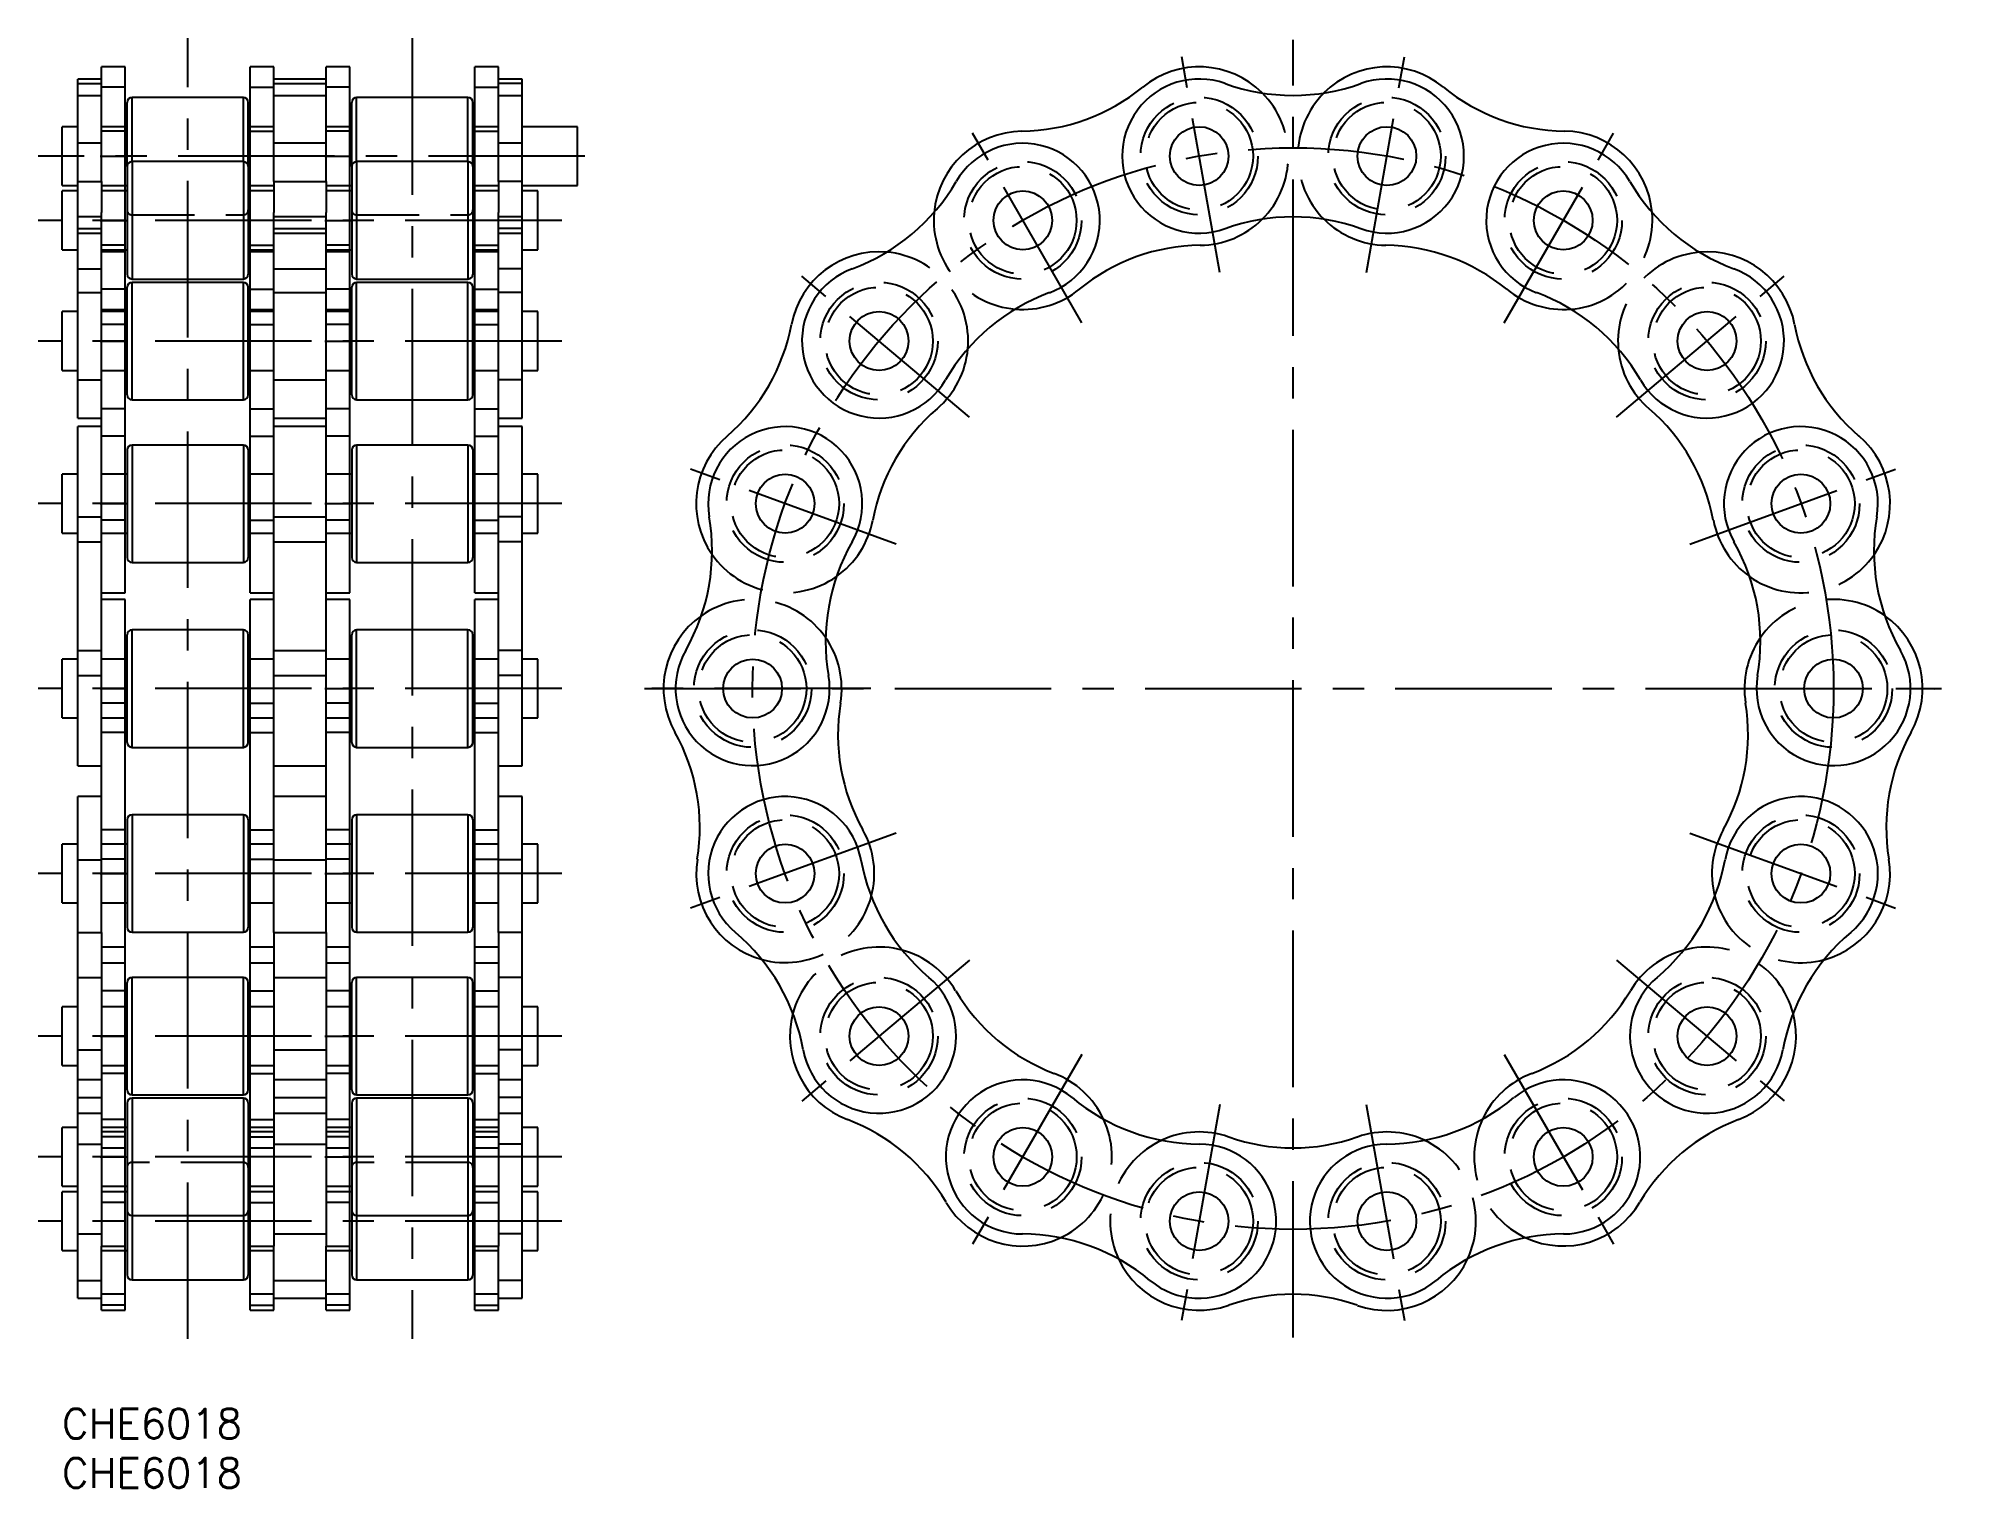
# Model space of a CAD drawing. Extents: x -2 to 192, y -8 to 139.
import ezdxf

# ---------------------------------------------------------------- set-up
doc = ezdxf.new("R2010")
doc.units = 0
doc.header["$LTSCALE"] = 0.5
doc.linetypes.add('CENTER', pattern=[50.8, 31.75, -6.35, 6.35, -6.35])
doc.linetypes.add('DASHED', pattern=[19.05, 12.7, -6.35])
for name, color, linetype in [('MSM_CENTER', 1, 'CENTER'), ('MSM_CONTINUOUS', 7, 'CONTINUOUS'), ('MSM_DASHED', 4, 'DASHED'), ('MSM_PART_NUMBER', 7, 'CONTINUOUS')]:
    doc.layers.add(name, color=color, linetype=linetype)
doc.styles.get("Standard").update_dxf_attribs({"font": 'txt.shx', "height": 3, "bigfont": 'bigfont.shx'})

msp = doc.modelspace()

# ---------------------------------------------------------------- linework, layer by layer
at = {"layer": 'MSM_CENTER'}
for p, q in [((12.75, 7.09), (12.75, 139.04)), ((35.55, 139.04), (35.55, 7.09)), ((117.5, 115.27), (113.33, 138.91)), ((124.94, 7.24), (124.94, 138.89)), ((132.39, 115.27), (136.55, 138.91)), ((103.52, 110.18), (91.52, 130.97)), ((146.37, 110.18), (158.37, 130.96)), ((53.06, 127.09), (-2.41, 127.09)), ((3.88, 127.09), (6.52, 127.09)), ((21.62, 127.09), (18.98, 127.09)), ((26.68, 127.09), (29.32, 127.09)), ((44.42, 127.09), (41.78, 127.09)), ((50.71, 120.57), (-2.41, 120.57)), ((3.88, 120.57), (6.52, 120.57)), ((21.62, 120.57), (18.98, 120.57)), ((26.68, 120.57), (29.32, 120.57)), ((44.42, 120.57), (41.78, 120.57)), ((92.11, 100.61), (73.73, 116.04)), ((157.77, 100.61), (176.16, 116.04)), ((50.71, 108.33), (-2.41, 108.33)), ((3.88, 108.33), (6.52, 108.33)), ((21.62, 108.33), (18.98, 108.33)), ((26.68, 108.33), (29.32, 108.33)), ((44.42, 108.33), (41.78, 108.33)), ((84.67, 87.72), (62.12, 95.93)), ((165.21, 87.72), (187.77, 95.93)), ((50.71, 91.83), (-2.41, 91.83)), ((3.88, 91.83), (6.52, 91.83)), ((21.62, 91.83), (18.98, 91.83)), ((26.68, 91.83), (29.32, 91.83)), ((44.42, 91.83), (41.78, 91.83)), ((50.71, 73.07), (-2.41, 73.07)), ((3.88, 73.07), (6.52, 73.07)), ((21.62, 73.07), (18.98, 73.07)), ((26.68, 73.07), (29.32, 73.07)), ((44.42, 73.07), (41.78, 73.07)), ((82.09, 73.07), (58.09, 73.07)), ((59.12, 73.07), (190.77, 73.07)), ((167.8, 73.07), (191.8, 73.06)), ((84.67, 58.41), (62.12, 50.2)), ((165.21, 58.41), (187.77, 50.2)), ((50.71, 54.3), (-2.41, 54.3)), ((3.88, 54.31), (6.52, 54.31)), ((21.62, 54.31), (18.98, 54.31)), ((26.68, 54.31), (29.32, 54.31)), ((44.42, 54.31), (41.78, 54.31)), ((92.11, 45.52), (73.73, 30.09)), ((157.77, 45.52), (176.16, 30.09)), ((50.71, 37.81), (-2.41, 37.81)), ((3.88, 37.81), (6.52, 37.81)), ((21.62, 37.81), (18.98, 37.81)), ((26.68, 37.81), (29.32, 37.81)), ((44.42, 37.81), (41.78, 37.81)), ((103.51, 35.95), (91.51, 15.17)), ((146.37, 35.95), (158.37, 15.17)), ((117.5, 30.86), (113.33, 7.23)), ((132.38, 30.86), (136.55, 7.23)), ((50.71, 25.56), (-2.41, 25.56)), ((3.88, 25.56), (6.52, 25.56)), ((21.62, 25.56), (18.98, 25.56)), ((26.68, 25.56), (29.32, 25.56)), ((44.42, 25.56), (41.78, 25.56)), ((50.71, 19.04), (-2.41, 19.04))]:
    msp.add_line(p, q, dxfattribs=at)
msp.add_circle((124.94, 73.07), 54.86, dxfattribs=at)
at = {"layer": 'MSM_CONTINUOUS'}
for p, q in [((6.4, 136.13), (4, 136.13)), ((4, 124.51), (4, 136.13)), ((6.4, 117.37), (6.4, 136.13)), ((21.5, 136.13), (19.1, 136.13)), ((19.1, 117.37), (19.1, 136.13)), ((21.5, 124.51), (21.5, 136.13)), ((29.2, 136.13), (26.8, 136.13)), ((26.8, 124.51), (26.8, 136.13)), ((29.2, 117.37), (29.2, 136.13)), ((44.3, 136.13), (41.9, 136.13)), ((41.9, 117.37), (41.9, 136.13)), ((44.3, 124.51), (44.3, 136.13)), ((4, 134.91), (1.6, 134.91)), ((1.6, 128.39), (1.6, 134.91)), ((6.4, 134.08), (4, 134.08)), ((19.1, 134.08), (21.5, 134.08)), ((26.8, 134.91), (21.5, 134.91)), ((29.2, 134.08), (26.8, 134.08)), ((41.9, 134.08), (44.3, 134.08)), ((46.7, 134.91), (44.3, 134.91)), ((46.7, 128.39), (46.7, 134.91)), ((6.6, 126.03), (6.6, 132.54)), ((7.1, 126.53), (7.1, 133.04)), ((18.4, 133.04), (7.1, 133.04)), ((18.4, 126.53), (18.4, 133.04)), ((18.9, 126.03), (18.9, 132.54)), ((29.4, 126.03), (29.4, 132.54)), ((41.2, 133.04), (29.9, 133.04)), ((29.9, 126.53), (29.9, 133.04)), ((41.2, 126.53), (41.2, 133.04)), ((41.7, 126.03), (41.7, 132.54)), ((0, 124.11), (0, 130.07)), ((1.6, 130.07), (0, 130.07)), ((4, 128.39), (1.6, 128.39)), ((1.6, 100.51), (1.6, 128.39)), ((6.4, 129.62), (4, 129.62)), ((6.6, 130.07), (6.4, 130.07)), ((19.1, 130.07), (18.9, 130.07)), ((19.1, 129.62), (21.5, 129.62)), ((26.8, 128.39), (21.5, 128.39)), ((29.2, 129.62), (26.8, 129.62)), ((29.4, 130.07), (29.2, 130.07)), ((41.9, 130.07), (41.7, 130.07)), ((41.9, 129.62), (44.3, 129.62)), ((46.7, 128.39), (44.3, 128.39)), ((52.3, 130.07), (46.7, 130.07)), ((46.7, 100.51), (46.7, 128.39)), ((52.3, 124.11), (52.3, 130.07)), ((18.4, 126.53), (7.1, 126.53)), ((7.1, 126.53), (7.1, 114.62)), ((18.4, 126.53), (18.4, 114.62)), ((41.2, 126.53), (29.9, 126.53)), ((29.9, 126.53), (29.9, 114.62)), ((41.2, 126.53), (41.2, 114.62)), ((1.6, 124.51), (4, 124.51)), ((6.6, 126.03), (6.6, 115.12)), ((18.9, 126.03), (18.9, 115.12)), ((21.5, 124.51), (26.8, 124.51)), ((29.4, 126.03), (29.4, 115.12)), ((41.7, 126.03), (41.7, 115.12)), ((46.7, 124.51), (44.3, 124.51)), ((0, 124.11), (1.6, 124.11)), ((0, 117.59), (0, 123.55)), ((1.6, 123.55), (0, 123.55)), ((6.4, 124.11), (6.6, 124.11)), ((6.6, 123.55), (6.4, 123.55)), ((18.9, 124.11), (19.1, 124.11)), ((19.1, 123.55), (18.9, 123.55)), ((29.2, 124.11), (29.4, 124.11)), ((29.4, 123.55), (29.2, 123.55)), ((41.7, 124.11), (41.9, 124.11)), ((41.9, 123.55), (41.7, 123.55)), ((46.7, 124.11), (52.3, 124.11)), ((48.3, 123.55), (46.7, 123.55)), ((48.3, 117.59), (48.3, 123.55)), ((4, 90.51), (4, 121.38)), ((21.5, 90.51), (21.5, 121.38)), ((26.8, 90.51), (26.8, 121.38)), ((44.3, 90.51), (44.3, 121.38)), ((0, 117.59), (1.6, 117.59)), ((6.4, 117.37), (4, 117.37)), ((6.4, 117.59), (6.6, 117.59)), ((6.4, 82.78), (6.4, 117.37)), ((18.9, 117.59), (19.1, 117.59)), ((21.5, 117.37), (19.1, 117.37)), ((19.1, 82.78), (19.1, 117.37)), ((29.2, 117.37), (26.8, 117.37)), ((29.2, 117.59), (29.4, 117.59)), ((29.2, 82.78), (29.2, 117.37)), ((41.7, 117.59), (41.9, 117.59)), ((44.3, 117.37), (41.9, 117.37)), ((41.9, 82.78), (41.9, 117.37)), ((46.7, 117.59), (48.3, 117.59)), ((1.6, 115.66), (4, 115.66)), ((7.1, 114.62), (18.4, 114.62)), ((21.5, 115.66), (26.8, 115.66)), ((29.9, 114.62), (41.2, 114.62)), ((46.7, 115.66), (44.3, 115.66)), ((6.6, 102.87), (6.6, 113.78)), ((7.1, 102.37), (7.1, 114.28)), ((18.4, 114.28), (7.1, 114.28)), ((18.4, 102.37), (18.4, 114.28)), ((18.9, 102.87), (18.9, 113.78)), ((29.4, 102.87), (29.4, 113.78)), ((41.2, 114.28), (29.9, 114.28)), ((29.9, 102.37), (29.9, 114.28)), ((41.2, 102.37), (41.2, 114.28)), ((41.7, 102.87), (41.7, 113.78)), ((0, 105.35), (0, 111.31)), ((1.6, 111.31), (0, 111.31)), ((6.6, 111.31), (6.4, 111.31)), ((19.1, 111.31), (18.9, 111.31)), ((29.4, 111.31), (29.2, 111.31)), ((41.9, 111.31), (41.7, 111.31)), ((48.3, 111.31), (46.7, 111.31)), ((48.3, 105.35), (48.3, 111.31)), ((6.4, 110), (4, 110)), ((19.1, 110), (21.5, 110)), ((29.2, 110), (26.8, 110)), ((41.9, 110), (44.3, 110)), ((0, 105.35), (1.6, 105.35)), ((6.4, 105.35), (6.6, 105.35)), ((18.9, 105.35), (19.1, 105.35)), ((29.2, 105.35), (29.4, 105.35)), ((41.7, 105.35), (41.9, 105.35)), ((46.7, 105.35), (48.3, 105.35)), ((7.1, 102.37), (18.4, 102.37)), ((29.9, 102.37), (41.2, 102.37)), ((1.6, 100.51), (4, 100.51)), ((4, 99.65), (1.6, 99.65)), ((1.6, 65.25), (1.6, 99.65)), ((21.5, 100.51), (26.8, 100.51)), ((26.8, 99.65), (21.5, 99.65)), ((44.3, 100.51), (46.7, 100.51)), ((46.7, 99.65), (44.3, 99.65)), ((46.7, 65.25), (46.7, 99.65)), ((6.4, 98.69), (4, 98.69)), ((6.6, 97.28), (6.6, 86.37)), ((18.4, 97.78), (7.1, 97.78)), ((7.1, 97.78), (7.1, 85.87)), ((18.4, 97.78), (18.4, 85.87)), ((18.9, 97.28), (18.9, 86.37)), ((19.1, 98.69), (21.5, 98.69)), ((29.2, 98.69), (26.8, 98.69)), ((29.4, 97.28), (29.4, 86.37)), ((41.2, 97.78), (29.9, 97.78)), ((29.9, 97.78), (29.9, 85.87)), ((41.2, 97.78), (41.2, 85.87)), ((41.7, 97.28), (41.7, 86.37)), ((41.9, 98.69), (44.3, 98.69)), ((0, 88.85), (0, 94.81)), ((1.6, 94.81), (0, 94.81)), ((6.6, 94.81), (6.4, 94.81)), ((19.1, 94.81), (18.9, 94.81)), ((29.4, 94.81), (29.2, 94.81)), ((41.9, 94.81), (41.7, 94.81)), ((48.3, 94.81), (46.7, 94.81)), ((48.3, 88.85), (48.3, 94.81)), ((1.6, 90.51), (4, 90.51)), ((4, 48.34), (4, 90.51)), ((21.5, 90.51), (26.8, 90.51)), ((21.5, 48.34), (21.5, 90.51)), ((26.8, 48.34), (26.8, 90.51)), ((46.7, 90.51), (44.3, 90.51)), ((44.3, 48.34), (44.3, 90.51)), ((0, 88.85), (1.6, 88.85)), ((6.4, 88.85), (6.6, 88.85)), ((18.9, 88.85), (19.1, 88.85)), ((29.2, 88.85), (29.4, 88.85)), ((41.7, 88.85), (41.9, 88.85)), ((46.7, 88.85), (48.3, 88.85)), ((7.1, 85.87), (18.4, 85.87)), ((29.9, 85.87), (41.2, 85.87)), ((4, 82.78), (6.4, 82.78)), ((4, 82.78), (6.4, 82.78)), ((6.4, 82.11), (4, 82.11)), ((6.4, 82.78), (6.4, 82.78)), ((6.4, 45.26), (6.4, 82.11)), ((19.1, 82.78), (21.5, 82.78)), ((19.1, 82.78), (19.1, 82.78)), ((19.1, 82.78), (21.5, 82.78)), ((19.1, 45.26), (19.1, 82.11)), ((21.5, 82.11), (19.1, 82.11)), ((26.8, 82.78), (29.2, 82.78)), ((26.8, 82.78), (29.2, 82.78)), ((29.2, 82.11), (26.8, 82.11)), ((29.2, 82.78), (29.2, 82.78)), ((29.2, 45.26), (29.2, 82.11)), ((41.9, 82.78), (44.3, 82.78)), ((41.9, 82.78), (41.9, 82.78)), ((41.9, 82.78), (44.3, 82.78)), ((41.9, 45.26), (41.9, 82.11)), ((44.3, 82.11), (41.9, 82.11)), ((6.6, 67.61), (6.6, 78.52)), ((7.1, 67.11), (7.1, 79.02)), ((18.4, 79.02), (7.1, 79.02)), ((18.4, 67.11), (18.4, 79.02)), ((18.9, 67.61), (18.9, 78.52)), ((29.4, 67.61), (29.4, 78.52)), ((41.2, 79.02), (29.9, 79.02)), ((29.9, 67.11), (29.9, 79.02)), ((41.2, 67.11), (41.2, 79.02)), ((41.7, 67.61), (41.7, 78.52)), ((0, 70.09), (0, 76.05)), ((1.6, 76.05), (0, 76.05)), ((1.6, 76.94), (4, 76.94)), ((6.6, 76.05), (6.4, 76.05)), ((19.1, 76.05), (18.9, 76.05)), ((21.5, 76.94), (26.8, 76.94)), ((29.4, 76.05), (29.2, 76.05)), ((41.9, 76.05), (41.7, 76.05)), ((46.7, 76.94), (44.3, 76.94)), ((48.3, 76.05), (46.7, 76.05)), ((48.3, 70.09), (48.3, 76.05)), ((0, 70.09), (1.6, 70.09)), ((6.4, 70.09), (6.6, 70.09)), ((18.9, 70.09), (19.1, 70.09)), ((29.2, 70.09), (29.4, 70.09)), ((41.7, 70.09), (41.9, 70.09)), ((46.7, 70.09), (48.3, 70.09)), ((6.4, 68.63), (4, 68.63)), ((19.1, 68.63), (21.5, 68.63)), ((29.2, 68.63), (26.8, 68.63)), ((41.9, 68.63), (44.3, 68.63)), ((7.1, 67.11), (18.4, 67.11)), ((29.9, 67.11), (41.2, 67.11)), ((1.6, 65.25), (4, 65.25)), ((21.5, 65.25), (26.8, 65.25)), ((44.3, 65.25), (46.7, 65.25)), ((1.6, 29.99), (1.6, 62.12)), ((4, 62.12), (1.6, 62.12)), ((7.1, 60.26), (7.1, 48.35)), ((18.4, 60.26), (7.1, 60.26)), ((18.4, 60.26), (18.4, 48.35)), ((26.8, 62.12), (21.5, 62.12)), ((29.9, 60.26), (29.9, 48.35)), ((41.2, 60.26), (29.9, 60.26)), ((41.2, 60.26), (41.2, 48.35)), ((46.7, 62.12), (44.3, 62.12)), ((46.7, 29.99), (46.7, 62.12)), ((6.6, 59.76), (6.6, 48.85)), ((18.9, 59.76), (18.9, 48.85)), ((29.4, 59.76), (29.4, 48.85)), ((41.7, 59.76), (41.7, 48.85)), ((1.6, 57.28), (0, 57.28)), ((0, 51.32), (0, 57.28)), ((6.6, 57.28), (6.4, 57.28)), ((19.1, 57.28), (18.9, 57.28)), ((29.4, 57.28), (29.2, 57.28)), ((41.9, 57.28), (41.7, 57.28)), ((48.3, 57.28), (46.7, 57.28)), ((48.3, 51.32), (48.3, 57.28)), ((6.4, 55.78), (4, 55.78)), ((19.1, 55.78), (21.5, 55.78)), ((29.2, 55.78), (26.8, 55.78)), ((41.9, 55.78), (44.3, 55.78)), ((0, 51.32), (1.6, 51.32)), ((6.4, 51.32), (6.6, 51.32)), ((18.9, 51.32), (19.1, 51.32)), ((29.2, 51.32), (29.4, 51.32)), ((41.7, 51.32), (41.9, 51.32)), ((46.7, 51.32), (48.3, 51.32)), ((1.6, 48.34), (4, 48.34)), ((4, 48.34), (4, 16.52)), ((7.1, 48.35), (18.4, 48.35)), ((21.5, 48.34), (21.5, 16.52)), ((21.5, 48.34), (26.8, 48.34)), ((26.8, 48.34), (26.8, 16.52)), ((29.9, 48.35), (41.2, 48.35)), ((44.3, 48.34), (44.3, 16.52)), ((46.7, 48.34), (44.3, 48.34)), ((4, 45.26), (6.4, 45.26)), ((6.4, 16.52), (6.4, 45.26)), ((19.1, 16.52), (19.1, 45.26)), ((19.1, 45.26), (21.5, 45.26)), ((26.8, 45.26), (29.2, 45.26)), ((29.2, 16.52), (29.2, 45.26)), ((41.9, 16.52), (41.9, 45.26)), ((41.9, 45.26), (44.3, 45.26)), ((6.6, 32.35), (6.6, 43.26)), ((18.4, 43.76), (7.1, 43.76)), ((7.1, 31.85), (7.1, 43.76)), ((18.4, 31.85), (18.4, 43.76)), ((18.9, 32.35), (18.9, 43.26)), ((29.4, 32.35), (29.4, 43.26)), ((41.2, 43.76), (29.9, 43.76)), ((29.9, 31.85), (29.9, 43.76)), ((41.2, 31.85), (41.2, 43.76)), ((41.7, 32.35), (41.7, 43.26)), ((1.6, 40.79), (0, 40.79)), ((0, 34.83), (0, 40.79)), ((6.6, 40.79), (6.4, 40.79)), ((19.1, 40.79), (18.9, 40.79)), ((29.4, 40.79), (29.2, 40.79)), ((41.9, 40.79), (41.7, 40.79)), ((48.3, 40.79), (46.7, 40.79)), ((48.3, 34.83), (48.3, 40.79)), ((1.6, 36.41), (4, 36.41)), ((21.5, 36.41), (26.8, 36.41)), ((46.7, 36.41), (44.3, 36.41)), ((0, 34.83), (1.6, 34.83)), ((6.4, 34.83), (6.6, 34.83)), ((18.9, 34.83), (19.1, 34.83)), ((29.2, 34.83), (29.4, 34.83)), ((41.7, 34.83), (41.9, 34.83)), ((46.7, 34.83), (48.3, 34.83)), ((7.1, 31.85), (18.4, 31.85)), ((18.4, 31.52), (7.1, 31.52)), ((7.1, 31.52), (7.1, 13.09)), ((18.4, 31.52), (18.4, 13.09)), ((29.9, 31.85), (41.2, 31.85)), ((41.2, 31.52), (29.9, 31.52)), ((29.9, 31.52), (29.9, 13.09)), ((41.2, 31.52), (41.2, 13.09)), ((1.6, 11.22), (1.6, 29.99)), ((1.6, 29.99), (4, 29.99)), ((6.4, 29.34), (4, 29.34)), ((6.6, 31.02), (6.6, 13.59)), ((18.9, 31.02), (18.9, 13.59)), ((19.1, 29.34), (21.5, 29.34)), ((21.5, 29.99), (26.8, 29.99)), ((29.2, 29.34), (26.8, 29.34)), ((29.4, 31.02), (29.4, 13.59)), ((41.7, 31.02), (41.7, 13.59)), ((41.9, 29.34), (44.3, 29.34)), ((44.3, 29.99), (46.7, 29.99)), ((46.7, 11.22), (46.7, 29.99)), ((1.6, 28.54), (0, 28.54)), ((0, 22.58), (0, 28.54)), ((6.6, 28.54), (6.4, 28.54)), ((19.1, 28.54), (18.9, 28.54)), ((29.4, 28.54), (29.2, 28.54)), ((41.9, 28.54), (41.7, 28.54)), ((48.3, 28.54), (46.7, 28.54)), ((48.3, 22.58), (48.3, 28.54)), ((0, 22.58), (1.6, 22.58)), ((1.6, 22.03), (0, 22.03)), ((0, 16.07), (0, 22.03)), ((6.4, 22.58), (6.6, 22.58)), ((6.6, 22.03), (6.4, 22.03)), ((18.9, 22.58), (19.1, 22.58)), ((19.1, 22.03), (18.9, 22.03)), ((29.2, 22.58), (29.4, 22.58)), ((29.4, 22.03), (29.2, 22.03)), ((41.7, 22.58), (41.9, 22.58)), ((41.9, 22.03), (41.7, 22.03)), ((46.7, 22.58), (48.3, 22.58)), ((48.3, 22.03), (46.7, 22.03)), ((48.3, 16.07), (48.3, 22.03)), ((6.4, 20.95), (4, 20.95)), ((7.1, 19.61), (18.4, 19.61)), ((19.1, 20.95), (21.5, 20.95)), ((29.2, 20.95), (26.8, 20.95)), ((29.9, 19.61), (41.2, 19.61)), ((41.9, 20.95), (44.3, 20.95)), ((1.6, 17.74), (4, 17.74)), ((21.5, 17.74), (26.8, 17.74)), ((46.7, 17.74), (44.3, 17.74)), ((0, 16.07), (1.6, 16.07)), ((4, 10), (4, 16.52)), ((4, 16.52), (6.4, 16.52)), ((6.4, 10), (6.4, 16.52)), ((6.4, 16.07), (6.6, 16.07)), ((18.9, 16.07), (19.1, 16.07)), ((19.1, 10), (19.1, 16.52)), ((19.1, 16.52), (21.5, 16.52)), ((21.5, 10), (21.5, 16.52)), ((26.8, 10), (26.8, 16.52)), ((26.8, 16.52), (29.2, 16.52)), ((29.2, 10), (29.2, 16.52)), ((29.2, 16.07), (29.4, 16.07)), ((41.7, 16.07), (41.9, 16.07)), ((41.9, 10), (41.9, 16.52)), ((41.9, 16.52), (44.3, 16.52)), ((44.3, 10), (44.3, 16.52)), ((46.7, 16.07), (48.3, 16.07)), ((1.6, 13.03), (4, 13.03)), ((7.1, 13.09), (18.4, 13.09)), ((21.5, 13.03), (26.8, 13.03)), ((29.9, 13.09), (41.2, 13.09)), ((46.7, 13.03), (44.3, 13.03)), ((1.6, 11.22), (4, 11.22)), ((4, 10), (6.4, 10)), ((19.1, 10), (21.5, 10)), ((21.5, 11.22), (26.8, 11.22)), ((26.8, 10), (29.2, 10)), ((41.9, 10), (44.3, 10)), ((44.3, 11.22), (46.7, 11.22))]:
    msp.add_line(p, q, dxfattribs=at)
for centre in [(115.42, 127.09), (134.47, 127.09), (97.51, 120.57), (152.37, 120.57), (82.92, 108.33), (166.96, 108.33), (73.4, 91.83), (176.49, 91.83), (70.09, 73.07), (179.8, 73.07), (73.4, 54.3), (176.49, 54.3), (82.92, 37.81), (166.96, 37.81), (97.52, 25.56), (152.37, 25.56), (115.42, 19.04), (134.47, 19.04)]:
    msp.add_circle(centre, 2.98, dxfattribs=at)
for centre, radius, start, end in [((115.42, 127.09), 9.05, 45.1018, 129.3515), ((134.47, 127.09), 9.05, 50.6485, 134.8874), ((97.19, 149.32), 19.7, 270.6485, 309.3515), ((115.42, 127.09), 7.82, 70.2737, 289.7263), ((124.94, 153.65), 20.4, 250.2737, 289.7263), ((134.47, 127.09), 7.82, 250.2737, 109.7263), ((152.7, 149.32), 19.7, 230.6485, 269.3515), ((7.1, 132.54), 0.5, 90, 180), ((18.4, 132.54), 0.5, 0, 90), ((29.9, 132.54), 0.5, 90, 180), ((41.2, 132.54), 0.5, 0, 90), ((97.52, 120.57), 9.04, 90.6485, 174.8874), ((97.51, 120.57), 7.82, 290.2737, 149.7263), ((152.37, 120.57), 7.82, 30.2737, 249.7263), ((152.37, 120.57), 9.05, 5.1018, 89.3515), ((7.1, 126.03), 0.5, 90, 180), ((18.4, 126.03), 0.5, 0, 90), ((29.9, 126.03), 0.5, 90, 180), ((41.2, 126.03), 0.5, 0, 90), ((73.14, 134.8), 20.4, 290.2737, 329.7263), ((176.74, 134.8), 20.4, 210.2737, 249.7263), ((115.42, 127.09), 9.05, 270.6485, 314.8982), ((124.94, 100.52), 20.4, 70.2737, 109.7263), ((134.47, 127.09), 9.04, 225.0975, 269.3515), ((82.92, 108.33), 9.05, 85.1018, 169.3515), ((115.74, 98.35), 19.7, 90.6485, 129.3515), ((134.14, 98.34), 19.7, 50.6485, 89.3515), ((166.96, 108.33), 9.05, 10.6485, 94.8874), ((7.1, 115.12), 0.5, 180, 270), ((18.4, 115.12), 0.5, 270, 0), ((29.9, 115.12), 0.5, 180, 270), ((41.2, 115.12), 0.5, 270, 0), ((82.92, 108.33), 7.82, 110.2737, 329.7263), ((166.96, 108.33), 7.82, 210.2737, 69.7263), ((7.1, 113.78), 0.5, 90, 180), ((18.4, 113.78), 0.5, 0, 90), ((29.9, 113.78), 0.5, 90, 180), ((41.2, 113.78), 0.5, 0, 90), ((107.29, 94.1), 20.4, 110.2737, 149.7263), ((97.52, 120.57), 9.04, 265.0975, 309.3515), ((152.37, 120.57), 9.04, 230.6485, 274.8982), ((142.59, 94.1), 20.4, 30.2737, 69.7263), ((54.67, 113.64), 19.7, 310.6485, 349.3515), ((195.21, 113.64), 19.7, 190.6485, 229.3515), ((82.92, 108.33), 9.05, 310.6485, 354.8982), ((166.96, 108.33), 9.04, 185.0975, 229.3515), ((7.1, 102.87), 0.5, 180, 270), ((18.4, 102.87), 0.5, 270, 0), ((29.9, 102.87), 0.5, 180, 270), ((41.2, 102.87), 0.5, 270, 0), ((101.65, 86.52), 19.7, 130.6485, 169.3515), ((148.24, 86.52), 19.7, 10.6485, 49.3515), ((73.4, 91.83), 7.82, 330.2737, 189.7263), ((176.49, 91.83), 7.82, 350.2737, 209.7263), ((7.1, 97.28), 0.5, 90, 180), ((18.4, 97.28), 0.5, 0, 90), ((29.9, 97.28), 0.5, 90, 180), ((41.2, 97.28), 0.5, 0, 90), ((73.4, 91.83), 9.04, 130.6485, 214.8874), ((176.49, 91.83), 9.05, 325.1018, 49.3515), ((45.58, 87.06), 20.4, 330.2737, 9.7263), ((73.4, 91.83), 9.04, 305.0975, 349.3515), ((176.49, 91.83), 9.04, 190.6485, 234.8982), ((204.3, 87.06), 20.4, 170.2737, 209.7263), ((97.9, 77.83), 20.4, 150.2737, 189.7263), ((151.98, 77.83), 20.4, 350.2737, 29.7263), ((7.1, 86.37), 0.5, 180, 270), ((18.4, 86.37), 0.5, 270, 0), ((29.9, 86.37), 0.5, 180, 270), ((41.2, 86.37), 0.5, 270, 0), ((70.09, 73.07), 9.04, 125.1018, 209.3515), ((179.8, 73.07), 9.04, 330.6485, 54.8874), ((7.1, 78.52), 0.5, 90, 180), ((18.4, 78.52), 0.5, 0, 90), ((29.9, 78.52), 0.5, 90, 180), ((41.2, 78.52), 0.5, 0, 90), ((70.09, 73.07), 9.04, 350.6485, 34.8982), ((179.8, 73.07), 9.04, 145.0975, 189.3515), ((70.09, 73.07), 7.82, 150.2737, 9.7263), ((179.8, 73.07), 7.82, 170.2737, 29.7263), ((98.45, 68.4), 19.7, 170.6485, 209.3515), ((151.43, 68.39), 19.7, 330.6485, 9.3515), ((45.03, 58.98), 19.7, 350.6485, 29.3515), ((204.85, 58.98), 19.7, 150.6485, 189.3515), ((7.1, 67.61), 0.5, 180, 270), ((18.4, 67.61), 0.5, 270, 0), ((29.9, 67.61), 0.5, 180, 270), ((41.2, 67.61), 0.5, 270, 0), ((7.1, 59.76), 0.5, 90, 180), ((18.4, 59.76), 0.5, 0, 90), ((29.9, 59.76), 0.5, 90, 180), ((41.2, 59.76), 0.5, 0, 90), ((73.4, 54.3), 7.82, 10.2737, 229.7263), ((176.49, 54.3), 7.82, 310.2737, 169.7263), ((73.4, 54.31), 9.04, 345.0975, 29.3515), ((176.49, 54.3), 9.04, 150.6485, 194.8982), ((73.4, 54.31), 9.04, 170.6485, 254.8874), ((101.16, 59.34), 20.4, 190.2737, 229.7263), ((148.72, 59.34), 20.4, 310.2737, 349.7263), ((176.49, 54.3), 9.05, 285.1018, 9.3515), ((7.1, 48.85), 0.5, 180, 270), ((18.4, 48.85), 0.5, 270, 0), ((29.9, 48.85), 0.5, 180, 270), ((41.2, 48.85), 0.5, 270, 0), ((55.15, 32.77), 20.4, 10.2737, 49.7263), ((194.73, 32.77), 20.4, 130.2737, 169.7263), ((82.92, 37.81), 9.04, 30.6485, 74.8982), ((166.96, 37.81), 9.04, 105.0975, 149.3515), ((7.1, 43.26), 0.5, 90, 180), ((18.4, 43.26), 0.5, 0, 90), ((29.9, 43.26), 0.5, 90, 180), ((41.2, 43.26), 0.5, 0, 90), ((82.92, 37.81), 7.82, 190.2737, 49.7263), ((166.96, 37.81), 7.82, 130.2737, 349.7263), ((107.65, 52.46), 19.7, 210.6485, 249.3515), ((142.23, 52.46), 19.7, 290.6485, 329.3515), ((82.92, 37.81), 9.05, 165.1018, 249.3515), ((166.96, 37.81), 9.04, 290.6485, 14.8874), ((97.52, 25.56), 7.82, 50.2737, 269.7263), ((97.51, 25.56), 9.04, 25.0975, 69.3515), ((152.37, 25.56), 9.05, 110.6485, 154.8982), ((152.37, 25.56), 7.82, 270.2737, 129.7263), ((7.1, 32.35), 0.5, 180, 270), ((7.1, 31.02), 0.5, 90, 180), ((18.4, 32.35), 0.5, 270, 0), ((18.4, 31.02), 0.5, 0, 90), ((29.9, 32.35), 0.5, 180, 270), ((29.9, 31.02), 0.5, 90, 180), ((41.2, 32.35), 0.5, 270, 0), ((41.2, 31.02), 0.5, 0, 90), ((115.55, 47.26), 20.4, 230.2737, 269.7263), ((134.33, 47.26), 20.4, 270.2737, 309.7263), ((72.78, 10.91), 19.7, 30.6485, 69.3515), ((177.1, 10.91), 19.7, 110.6485, 149.3515), ((115.42, 19.04), 9.05, 70.6485, 114.8982), ((124.94, 46.17), 19.7, 250.6485, 289.3515), ((134.47, 19.04), 9.05, 65.0975, 109.3515), ((115.42, 19.04), 7.82, 230.2737, 89.7263), ((134.47, 19.04), 7.82, 90.2737, 309.7263), ((7.1, 20.11), 0.5, 180, 270), ((18.4, 20.11), 0.5, 270, 0), ((29.9, 20.11), 0.5, 180, 270), ((41.2, 20.11), 0.5, 270, 0), ((97.51, 25.56), 9.05, 210.6485, 294.8874), ((152.37, 25.56), 9.04, 245.1018, 329.3515), ((97.38, -2.66), 20.4, 50.2737, 89.7263), ((152.5, -2.66), 20.4, 90.2737, 129.7263), ((115.42, 19.04), 9.04, 205.1018, 289.3515), ((134.47, 19.04), 9.05, 250.6485, 334.8874), ((7.1, 13.59), 0.5, 180, 270), ((18.4, 13.59), 0.5, 270, 0), ((29.9, 13.59), 0.5, 180, 270), ((41.2, 13.59), 0.5, 270, 0), ((124.94, -8.08), 19.7, 70.6485, 109.3515)]:
    msp.add_arc(centre, radius, start, end, dxfattribs=at)
at = {"layer": 'MSM_DASHED'}
for p, q in [((6.4, 136.13), (4, 136.13)), ((21.5, 136.13), (19.1, 136.13)), ((29.2, 136.13), (26.8, 136.13)), ((44.3, 136.13), (41.9, 136.13)), ((1.6, 134.45), (4, 134.45)), ((6.4, 134.08), (4, 134.08)), ((19.1, 134.08), (21.5, 134.08)), ((21.5, 134.45), (26.8, 134.45)), ((29.2, 134.08), (26.8, 134.08)), ((41.9, 134.08), (44.3, 134.08)), ((46.7, 134.45), (44.3, 134.45)), ((1.6, 133.25), (4, 133.25)), ((21.5, 133.25), (26.8, 133.25)), ((44.3, 133.25), (46.7, 133.25)), ((6.4, 130.07), (4, 130.07)), ((6.4, 130.07), (4, 130.07)), ((6.4, 129.62), (4, 129.62)), ((21.5, 130.07), (19.1, 130.07)), ((21.5, 130.07), (19.1, 130.07)), ((19.1, 129.62), (21.5, 129.62)), ((29.2, 130.07), (26.8, 130.07)), ((29.2, 130.07), (26.8, 130.07)), ((29.2, 129.62), (26.8, 129.62)), ((44.3, 130.07), (41.9, 130.07)), ((44.3, 130.07), (41.9, 130.07)), ((41.9, 129.62), (44.3, 129.62)), ((4, 124.51), (4, 121.38)), ((21.5, 124.51), (21.5, 121.38)), ((26.8, 124.51), (26.8, 121.38)), ((44.3, 124.51), (44.3, 121.38)), ((4, 124.11), (6.4, 124.11)), ((4, 124.11), (6.4, 124.11)), ((6.4, 123.55), (4, 123.55)), ((6.4, 123.55), (4, 123.55)), ((19.1, 124.11), (21.5, 124.11)), ((19.1, 124.11), (21.5, 124.11)), ((21.5, 123.55), (19.1, 123.55)), ((21.5, 123.55), (19.1, 123.55)), ((26.8, 124.11), (29.2, 124.11)), ((26.8, 124.11), (29.2, 124.11)), ((29.2, 123.55), (26.8, 123.55)), ((29.2, 123.55), (26.8, 123.55)), ((41.9, 124.11), (44.3, 124.11)), ((41.9, 124.11), (44.3, 124.11)), ((44.3, 123.55), (41.9, 123.55)), ((44.3, 123.55), (41.9, 123.55)), ((4, 120.92), (1.6, 120.92)), ((7.1, 121.13), (18.4, 121.13)), ((26.8, 120.92), (21.5, 120.92)), ((29.9, 121.13), (41.2, 121.13)), ((46.7, 120.92), (44.3, 120.92)), ((1.6, 119.73), (4, 119.73)), ((1.6, 119.27), (4, 119.27)), ((21.5, 119.73), (26.8, 119.73)), ((21.5, 119.27), (26.8, 119.27)), ((46.7, 119.73), (44.3, 119.73)), ((44.3, 119.27), (46.7, 119.27)), ((6.4, 118.04), (4, 118.04)), ((6.4, 118.04), (4, 118.04)), ((4, 117.59), (6.4, 117.59)), ((4, 117.59), (6.4, 117.59)), ((6.4, 117.37), (4, 117.37)), ((19.1, 118.04), (21.5, 118.04)), ((19.1, 118.04), (21.5, 118.04)), ((19.1, 117.59), (21.5, 117.59)), ((19.1, 117.59), (21.5, 117.59)), ((21.5, 117.37), (19.1, 117.37)), ((29.2, 118.04), (26.8, 118.04)), ((29.2, 118.04), (26.8, 118.04)), ((26.8, 117.59), (29.2, 117.59)), ((26.8, 117.59), (29.2, 117.59)), ((29.2, 117.37), (26.8, 117.37)), ((41.9, 118.04), (44.3, 118.04)), ((41.9, 118.04), (44.3, 118.04)), ((41.9, 117.59), (44.3, 117.59)), ((41.9, 117.59), (44.3, 117.59)), ((44.3, 117.37), (41.9, 117.37)), ((1.6, 113.24), (4, 113.24)), ((6.4, 113.58), (4, 113.58)), ((6.4, 113.58), (4, 113.58)), ((19.1, 113.58), (21.5, 113.58)), ((19.1, 113.58), (21.5, 113.58)), ((21.5, 113.24), (26.8, 113.24)), ((29.2, 113.58), (26.8, 113.58)), ((29.2, 113.58), (26.8, 113.58)), ((41.9, 113.58), (44.3, 113.58)), ((41.9, 113.58), (44.3, 113.58)), ((46.7, 113.24), (44.3, 113.24)), ((4, 111.53), (6.4, 111.53)), ((4, 111.53), (6.4, 111.53)), ((6.4, 111.31), (4, 111.31)), ((6.4, 111.31), (4, 111.31)), ((19.1, 111.53), (21.5, 111.53)), ((19.1, 111.53), (21.5, 111.53)), ((21.5, 111.31), (19.1, 111.31)), ((21.5, 111.31), (19.1, 111.31)), ((26.8, 111.53), (29.2, 111.53)), ((26.8, 111.53), (29.2, 111.53)), ((29.2, 111.31), (26.8, 111.31)), ((29.2, 111.31), (26.8, 111.31)), ((41.9, 111.53), (44.3, 111.53)), ((41.9, 111.53), (44.3, 111.53)), ((44.3, 111.31), (41.9, 111.31)), ((44.3, 111.31), (41.9, 111.31)), ((6.4, 110), (4, 110)), ((19.1, 110), (21.5, 110)), ((29.2, 110), (26.8, 110)), ((41.9, 110), (44.3, 110)), ((4, 105.35), (6.4, 105.35)), ((4, 105.35), (6.4, 105.35)), ((19.1, 105.35), (21.5, 105.35)), ((19.1, 105.35), (21.5, 105.35)), ((26.8, 105.35), (29.2, 105.35)), ((26.8, 105.35), (29.2, 105.35)), ((41.9, 105.35), (44.3, 105.35)), ((41.9, 105.35), (44.3, 105.35)), ((1.6, 104.39), (4, 104.39)), ((21.5, 104.39), (26.8, 104.39)), ((46.7, 104.39), (44.3, 104.39)), ((6.4, 101.46), (4, 101.46)), ((6.4, 101.46), (4, 101.46)), ((19.1, 101.46), (21.5, 101.46)), ((19.1, 101.46), (21.5, 101.46)), ((29.2, 101.46), (26.8, 101.46)), ((29.2, 101.46), (26.8, 101.46)), ((41.9, 101.46), (44.3, 101.46)), ((41.9, 101.46), (44.3, 101.46)), ((6.4, 98.69), (4, 98.69)), ((19.1, 98.69), (21.5, 98.69)), ((29.2, 98.69), (26.8, 98.69)), ((41.9, 98.69), (44.3, 98.69)), ((6.4, 94.81), (4, 94.81)), ((6.4, 94.81), (4, 94.81)), ((21.5, 94.81), (19.1, 94.81)), ((21.5, 94.81), (19.1, 94.81)), ((29.2, 94.81), (26.8, 94.81)), ((29.2, 94.81), (26.8, 94.81)), ((44.3, 94.81), (41.9, 94.81)), ((44.3, 94.81), (41.9, 94.81)), ((6.4, 90.16), (4, 90.16)), ((6.4, 90.16), (4, 90.16)), ((19.1, 90.16), (21.5, 90.16)), ((19.1, 90.16), (21.5, 90.16)), ((29.2, 90.16), (26.8, 90.16)), ((29.2, 90.16), (26.8, 90.16)), ((41.9, 90.16), (44.3, 90.16)), ((41.9, 90.16), (44.3, 90.16)), ((1.6, 87.95), (4, 87.95)), ((4, 88.85), (6.4, 88.85)), ((4, 88.85), (6.4, 88.85)), ((19.1, 88.85), (21.5, 88.85)), ((19.1, 88.85), (21.5, 88.85)), ((21.5, 87.95), (26.8, 87.95)), ((26.8, 88.85), (29.2, 88.85)), ((26.8, 88.85), (29.2, 88.85)), ((41.9, 88.85), (44.3, 88.85)), ((41.9, 88.85), (44.3, 88.85)), ((46.7, 87.95), (44.3, 87.95)), ((6.4, 82.11), (4, 82.11)), ((21.5, 82.11), (19.1, 82.11)), ((29.2, 82.11), (26.8, 82.11)), ((44.3, 82.11), (41.9, 82.11)), ((6.4, 76.05), (4, 76.05)), ((6.4, 76.05), (4, 76.05)), ((21.5, 76.05), (19.1, 76.05)), ((21.5, 76.05), (19.1, 76.05)), ((29.2, 76.05), (26.8, 76.05)), ((29.2, 76.05), (26.8, 76.05)), ((44.3, 76.05), (41.9, 76.05)), ((44.3, 76.05), (41.9, 76.05)), ((1.6, 74.39), (4, 74.39)), ((21.5, 74.39), (26.8, 74.39)), ((46.7, 74.39), (44.3, 74.39)), ((6.4, 71.6), (4, 71.6)), ((6.4, 71.6), (4, 71.6)), ((4, 70.09), (6.4, 70.09)), ((4, 70.09), (6.4, 70.09)), ((19.1, 71.6), (21.5, 71.6)), ((19.1, 71.6), (21.5, 71.6)), ((19.1, 70.09), (21.5, 70.09)), ((19.1, 70.09), (21.5, 70.09)), ((29.2, 71.6), (26.8, 71.6)), ((29.2, 71.6), (26.8, 71.6)), ((26.8, 70.09), (29.2, 70.09)), ((26.8, 70.09), (29.2, 70.09)), ((41.9, 71.6), (44.3, 71.6)), ((41.9, 71.6), (44.3, 71.6)), ((41.9, 70.09), (44.3, 70.09)), ((41.9, 70.09), (44.3, 70.09)), ((6.4, 68.63), (4, 68.63)), ((19.1, 68.63), (21.5, 68.63)), ((29.2, 68.63), (26.8, 68.63)), ((41.9, 68.63), (44.3, 68.63)), ((6.4, 58.74), (4, 58.74)), ((6.4, 58.74), (4, 58.74)), ((19.1, 58.74), (21.5, 58.74)), ((19.1, 58.74), (21.5, 58.74)), ((29.2, 58.74), (26.8, 58.74)), ((29.2, 58.74), (26.8, 58.74)), ((41.9, 58.74), (44.3, 58.74)), ((41.9, 58.74), (44.3, 58.74)), ((6.4, 57.29), (4, 57.29)), ((6.4, 57.28), (4, 57.28)), ((21.5, 57.29), (19.1, 57.29)), ((21.5, 57.28), (19.1, 57.28)), ((29.2, 57.29), (26.8, 57.29)), ((29.2, 57.28), (26.8, 57.28)), ((44.3, 57.29), (41.9, 57.29)), ((44.3, 57.28), (41.9, 57.28)), ((1.6, 55.7), (4, 55.7)), ((6.4, 55.77), (4, 55.77)), ((19.1, 55.77), (21.5, 55.77)), ((21.5, 55.7), (26.8, 55.7)), ((29.2, 55.77), (26.8, 55.77)), ((41.9, 55.77), (44.3, 55.77)), ((46.7, 55.7), (44.3, 55.7)), ((4, 51.33), (6.4, 51.33)), ((4, 51.32), (6.4, 51.32)), ((19.1, 51.33), (21.5, 51.33)), ((19.1, 51.32), (21.5, 51.32)), ((26.8, 51.33), (29.2, 51.33)), ((26.8, 51.32), (29.2, 51.32)), ((41.9, 51.33), (44.3, 51.33)), ((41.9, 51.32), (44.3, 51.32)), ((6.4, 46.85), (4, 46.85)), ((6.4, 46.85), (4, 46.85)), ((21.5, 46.85), (19.1, 46.85)), ((21.5, 46.85), (19.1, 46.85)), ((29.2, 46.85), (26.8, 46.85)), ((29.2, 46.85), (26.8, 46.85)), ((44.3, 46.85), (41.9, 46.85)), ((44.3, 46.85), (41.9, 46.85)), ((4, 45.26), (6.4, 45.26)), ((19.1, 45.26), (21.5, 45.26)), ((26.8, 45.26), (29.2, 45.26)), ((41.9, 45.26), (44.3, 45.26)), ((1.6, 43.77), (4, 43.77)), ((21.5, 43.77), (26.8, 43.77)), ((46.7, 43.77), (44.3, 43.77)), ((6.4, 42.42), (4, 42.42)), ((6.4, 42.42), (4, 42.42)), ((6.4, 40.79), (4, 40.79)), ((6.4, 40.79), (4, 40.79)), ((19.1, 42.42), (21.5, 42.42)), ((19.1, 42.42), (21.5, 42.42)), ((21.5, 40.79), (19.1, 40.79)), ((21.5, 40.79), (19.1, 40.79)), ((29.2, 42.42), (26.8, 42.42)), ((29.2, 42.42), (26.8, 42.42)), ((29.2, 40.79), (26.8, 40.79)), ((29.2, 40.79), (26.8, 40.79)), ((41.9, 42.42), (44.3, 42.42)), ((41.9, 42.42), (44.3, 42.42)), ((44.3, 40.79), (41.9, 40.79)), ((44.3, 40.79), (41.9, 40.79)), ((4, 33.38), (1.6, 33.38)), ((4, 34.83), (6.4, 34.83)), ((4, 34.83), (6.4, 34.83)), ((6.4, 34.03), (4, 34.03)), ((6.4, 34.02), (4, 34.02)), ((19.1, 34.83), (21.5, 34.83)), ((19.1, 34.83), (21.5, 34.83)), ((19.1, 34.03), (21.5, 34.03)), ((19.1, 34.02), (21.5, 34.02)), ((26.8, 33.38), (21.5, 33.38)), ((26.8, 34.83), (29.2, 34.83)), ((26.8, 34.83), (29.2, 34.83)), ((29.2, 34.03), (26.8, 34.03)), ((29.2, 34.02), (26.8, 34.02)), ((41.9, 34.83), (44.3, 34.83)), ((41.9, 34.83), (44.3, 34.83)), ((41.9, 34.03), (44.3, 34.03)), ((41.9, 34.02), (44.3, 34.02)), ((46.7, 33.38), (44.3, 33.38)), ((1.6, 31.57), (4, 31.57)), ((21.5, 31.57), (26.8, 31.57)), ((46.7, 31.57), (44.3, 31.57)), ((6.4, 29.34), (4, 29.34)), ((19.1, 29.34), (21.5, 29.34)), ((29.2, 29.34), (26.8, 29.34)), ((41.9, 29.34), (44.3, 29.34)), ((6.4, 28.54), (4, 28.54)), ((6.4, 28.54), (4, 28.54)), ((6.4, 28.09), (4, 28.09)), ((6.4, 27.58), (4, 27.58)), ((21.5, 28.54), (19.1, 28.54)), ((21.5, 28.54), (19.1, 28.54)), ((21.5, 28.09), (19.1, 28.09)), ((19.1, 27.58), (21.5, 27.58)), ((29.2, 28.54), (26.8, 28.54)), ((29.2, 28.54), (26.8, 28.54)), ((29.2, 28.09), (26.8, 28.09)), ((29.2, 27.58), (26.8, 27.58)), ((44.3, 28.54), (41.9, 28.54)), ((44.3, 28.54), (41.9, 28.54)), ((44.3, 28.09), (41.9, 28.09)), ((41.9, 27.58), (44.3, 27.58)), ((1.6, 26.86), (4, 26.86)), ((4, 26.47), (6.4, 26.47)), ((19.1, 26.47), (21.5, 26.47)), ((21.5, 26.86), (26.8, 26.86)), ((26.8, 26.47), (29.2, 26.47)), ((41.9, 26.47), (44.3, 26.47)), ((46.7, 26.86), (44.3, 26.86)), ((18.4, 25), (7.1, 25)), ((41.2, 25), (29.9, 25)), ((4, 22.58), (6.4, 22.58)), ((4, 22.58), (6.4, 22.58)), ((6.4, 22.03), (4, 22.03)), ((19.1, 22.58), (21.5, 22.58)), ((19.1, 22.58), (21.5, 22.58)), ((21.5, 22.03), (19.1, 22.03)), ((26.8, 22.58), (29.2, 22.58)), ((26.8, 22.58), (29.2, 22.58)), ((29.2, 22.03), (26.8, 22.03)), ((41.9, 22.58), (44.3, 22.58)), ((41.9, 22.58), (44.3, 22.58)), ((44.3, 22.03), (41.9, 22.03)), ((6.4, 20.95), (4, 20.95)), ((19.1, 20.95), (21.5, 20.95)), ((29.2, 20.95), (26.8, 20.95)), ((41.9, 20.95), (44.3, 20.95)), ((4, 16.52), (6.4, 16.52)), ((4, 16.07), (6.4, 16.07)), ((19.1, 16.52), (21.5, 16.52)), ((19.1, 16.07), (21.5, 16.07)), ((26.8, 16.52), (29.2, 16.52)), ((26.8, 16.07), (29.2, 16.07)), ((41.9, 16.52), (44.3, 16.52)), ((41.9, 16.07), (44.3, 16.07)), ((6.4, 11.62), (4, 11.62)), ((6.4, 10.51), (4, 10.51)), ((21.5, 11.62), (19.1, 11.62)), ((19.1, 10.51), (21.5, 10.51)), ((29.2, 11.62), (26.8, 11.62)), ((29.2, 10.51), (26.8, 10.51)), ((44.3, 11.62), (41.9, 11.62)), ((41.9, 10.51), (44.3, 10.51))]:
    msp.add_line(p, q, dxfattribs=at)
for centre, radius in [((115.42, 127.09), 5.96), ((115.42, 127.09), 5.46), ((134.47, 127.09), 5.96), ((134.47, 127.09), 5.46), ((97.51, 120.57), 5.96), ((152.37, 120.57), 5.96), ((97.51, 120.57), 5.46), ((152.37, 120.57), 5.46), ((82.92, 108.33), 5.96), ((82.92, 108.33), 5.46), ((166.96, 108.33), 5.96), ((166.96, 108.33), 5.46), ((73.4, 91.83), 5.96), ((73.4, 91.83), 5.46), ((176.49, 91.83), 5.96), ((176.49, 91.83), 5.46), ((70.09, 73.07), 5.96), ((70.09, 73.07), 5.46), ((179.8, 73.07), 5.96), ((179.8, 73.07), 5.46), ((73.4, 54.3), 5.96), ((176.49, 54.3), 5.96), ((73.4, 54.3), 5.46), ((176.49, 54.3), 5.46), ((82.92, 37.81), 5.96), ((82.92, 37.81), 5.46), ((166.96, 37.81), 5.96), ((166.96, 37.81), 5.46), ((97.52, 25.56), 5.96), ((152.37, 25.56), 5.96), ((97.52, 25.56), 5.46), ((152.37, 25.56), 5.46), ((115.42, 19.04), 5.96), ((115.42, 19.04), 5.46), ((134.47, 19.04), 5.96), ((134.47, 19.04), 5.46)]:
    msp.add_circle(centre, radius, dxfattribs=at)
for centre, radius, start, end in [((115.42, 127.09), 9.05, 314.8982, 45.1018), ((134.47, 127.09), 9.04, 134.8874, 225.0975), ((7.1, 121.63), 0.5, 180, 270), ((18.4, 121.63), 0.5, 270, 0), ((29.9, 121.63), 0.5, 180, 270), ((41.2, 121.63), 0.5, 270, 0), ((97.52, 120.57), 9.04, 174.8874, 265.0975), ((152.37, 120.57), 9.05, 274.8982, 5.1018), ((82.92, 108.33), 9.05, 354.8982, 85.1018), ((166.96, 108.33), 9.04, 94.8874, 185.0975), ((73.4, 91.83), 9.04, 214.8874, 305.0975), ((176.49, 91.83), 9.05, 234.8982, 325.1018), ((70.09, 73.07), 9.04, 34.8982, 125.1018), ((179.8, 73.07), 9.05, 54.8874, 145.0975), ((73.4, 54.31), 9.04, 254.8874, 345.0975), ((176.49, 54.3), 9.04, 194.8982, 285.1018), ((82.92, 37.81), 9.04, 74.8982, 165.1018), ((166.96, 37.81), 9.04, 14.8874, 105.0975), ((97.51, 25.56), 9.05, 294.8874, 25.0975), ((152.37, 25.56), 9.04, 154.8982, 245.1018), ((115.42, 19.04), 9.04, 114.8982, 205.1018), ((134.47, 19.04), 9.04, 334.8874, 65.0975), ((7.1, 24.5), 0.5, 90, 180), ((18.4, 24.5), 0.5, 0, 90), ((29.9, 24.5), 0.5, 90, 180), ((41.2, 24.5), 0.5, 0, 90)]:
    msp.add_arc(centre, radius, start, end, dxfattribs=at)

# ---------------------------------------------------------------- texts
at = {"layer": 'MSM_PART_NUMBER'}
for p in [(0, -3), (0, -8)]:
    msp.add_text('CHE6018', height=3, dxfattribs=at).set_placement(p)

doc.saveas('drawing.dxf')
